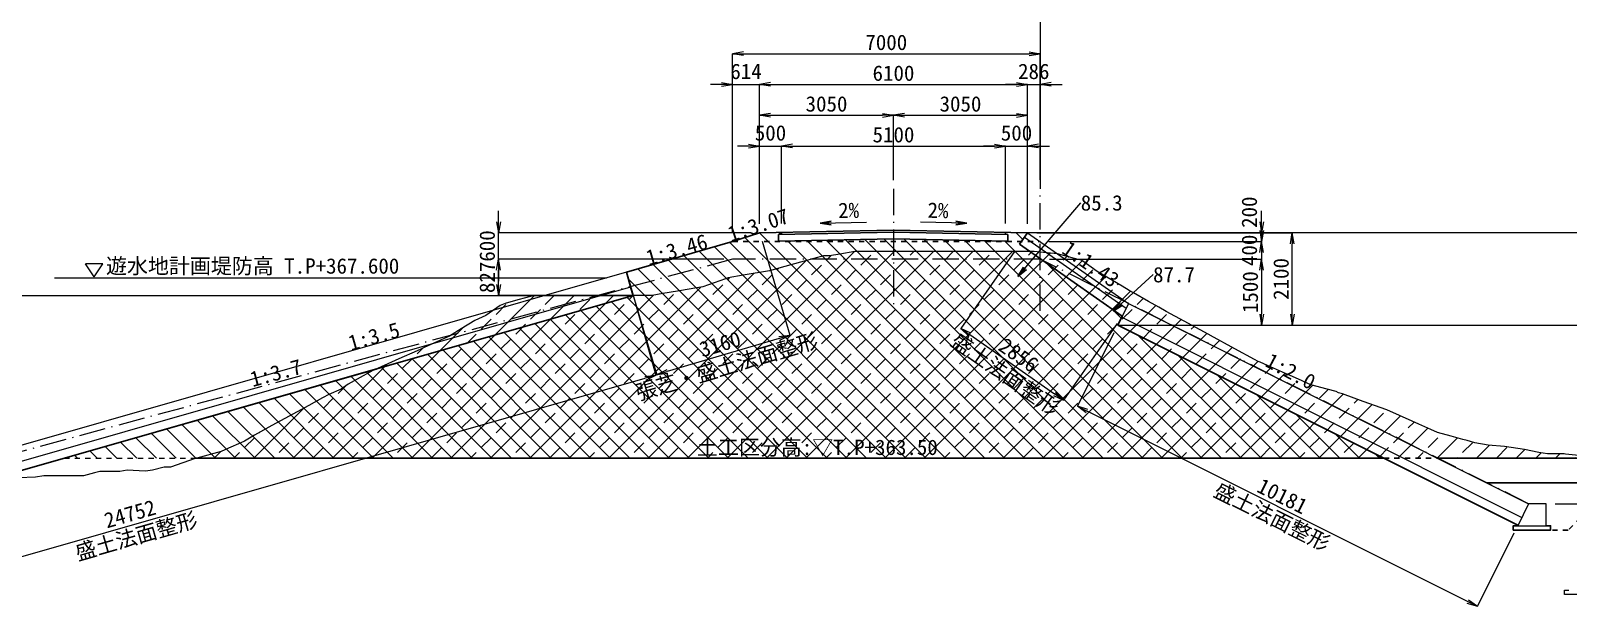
# Model space of a CAD drawing. Header units: millimetres. Extents: x -23295 to 84900, y -241468 to 58400.
# Drawn here: x 29536 to 64535, y -137046 to -123891 of the extents above; entities that cross this region are included whole.
import ezdxf
from ezdxf.enums import TextEntityAlignment as Align

# ---------------------------------------------------------------- set-up
doc = ezdxf.new("R2010")
doc.units = ezdxf.units.MM
doc.header["$LTSCALE"] = 100
doc.header["$PDSIZE"] = 300
doc.linetypes.add('SXF_一点短鎖線', pattern=[9.25, 6, -1.5, 0.25, -1.5])
doc.linetypes.add('SXF_跳び破線', pattern=[12, 6, -6])
doc.layers.get('Defpoints').update_dxf_attribs({"color": 191})
for name, color, linetype, lineweight in [('D-BGD', 7, 'Continuous', 13), ('D-BMK', 2, 'SXF_一点短鎖線', 13), ('D-BYP-STR6', 2, 'SXF_一点短鎖線', 13), ('D-BYP-STR7', 2, 'Continuous', 13), ('D-STR-DIM', 7, 'Continuous', 13), ('D-STR-HTXT', 7, 'Continuous', 13), ('D-STR-STR1', 2, 'Continuous', 13), ('D-STR-STR5', 4, 'SXF_跳び破線', 13), ('D-STR-STR8', 3, 'Continuous', 25), ('D-STR-STR9', 1, 'Continuous', 25), ('D-STR-STRA', 6, 'Continuous', 25), ('D-STR-STRC', 7, 'Continuous', 13), ('D-STR-TXT', 7, 'Continuous', 13), ('張芝', 3, 'Continuous', 13), ('掘削', 4, 'Continuous', 13), ('盛土(4.0≦W)', 5, 'Continuous', 13), ('盛土法面整形', 1, 'Continuous', 13)]:
    doc.layers.add(name, color=color, linetype=linetype, lineweight=lineweight)
doc.styles.add('MS ゴシック', font='MS Gothic.ttf')
doc.styles.add('ＭＳ ゴシック', font='MS Gothic.ttf')
doc.dimstyles.new('DIM-100-F', dxfattribs={"dimscale": 100, "dimtxt": 3.5, "dimasz": 2.5, "dimexe": 0, "dimexo": 2, "dimgap": 0.8, "dimtad": 1, "dimdec": 0, "dimzin": 0, "dimdsep": 46, "dimtxsty": 'MS ゴシック', "dimblk": 'OPEN', "dimcen": 0.1, "dimclrd": 256, "dimclre": 256, "dimclrt": 256, "dimaunit": 1, "dimadec": 4, "dimazin": 0, "dimtfac": 1, "dimtdec": 0, "dimtmove": 2, "dimatfit": 3, "dimldrblk": 'OPEN', "dimfxl": 1, "dimtolj": 1, "dimtzin": 0, "dimlwd": -1, "dimlwe": -1, "dimarcsym": 0})

# ---------------------------------------------------------------- blocks, each defined once
blk = doc.blocks.new('_Open')
at = {"color": 0, "linetype": 'ByBlock', "lineweight": -2}
for p, q in [((-1, 0.17), (0, 0)), ((-1, -0.17), (0, 0)), ((0, 0), (-1, 0))]:
    blk.add_line(p, q, dxfattribs=at)
blk = doc.blocks.new('*D5')
at = {"layer": 'D-STR-DIM', "ltscale": 0.01, "transparency": 16777216}
for p, q in [((57554, -128235), (57554, -127985)), ((52436, -128485), (57554, -128485)), ((52711, -128685), (57554, -128685)), ((57554, -128485), (57554, -128685)), ((57554, -128935), (57554, -129185))]:
    blk.add_line(p, q, dxfattribs=at)
at = {"layer": 'Defpoints', "color": 0, "ltscale": 0.01, "transparency": 16777216}
for p in [(52236, -128485), (52511, -128685), (57554, -128685)]:
    blk.add_point(p, dxfattribs=at)
at = {"layer": 'D-STR-DIM', "ltscale": 0.01, "transparency": 16777216, "xscale": 250, "yscale": 250, "zscale": 250}
for p, rotation in [((57554, -128485), 270), ((57554, -128685), 90)]:
    blk.add_blockref('_Open', p, dxfattribs=dict(at, rotation=rotation))
at = {"layer": 'D-STR-DIM', "ltscale": 0.01, "transparency": 16777216, "insert": (57277, -128017), "char_height": 350, "attachment_point": 5, "rotation": 90, "style": 'MS ゴシック'}
blk.add_mtext('\\A1;200', dxfattribs=at)
blk = doc.blocks.new('*D6')
at = {"layer": 'D-STR-DIM', "ltscale": 0.01, "transparency": 16777216}
for p, q in [((57554, -128435), (57554, -128185)), ((52711, -128685), (57554, -128685)), ((57554, -128685), (57554, -129085)), ((52723, -129085), (57554, -129085)), ((57554, -129335), (57554, -129585))]:
    blk.add_line(p, q, dxfattribs=at)
at = {"layer": 'Defpoints', "color": 0, "ltscale": 0.01, "transparency": 16777216}
for p in [(52511, -128685), (52523, -129085), (57554, -129085)]:
    blk.add_point(p, dxfattribs=at)
at = {"layer": 'D-STR-DIM', "ltscale": 0.01, "transparency": 16777216, "xscale": 250, "yscale": 250, "zscale": 250}
for p, rotation in [((57554, -128685), 270), ((57554, -129085), 90)]:
    blk.add_blockref('_Open', p, dxfattribs=dict(at, rotation=rotation))
at = {"layer": 'D-STR-DIM', "ltscale": 0.01, "transparency": 16777216, "insert": (57278, -128885), "char_height": 350, "attachment_point": 5, "rotation": 90, "style": 'MS ゴシック'}
blk.add_mtext('\\A1;400', dxfattribs=at)
blk = doc.blocks.new('*D7')
at = {"layer": 'D-STR-DIM', "ltscale": 0.01, "transparency": 16777216}
for p, q in [((52436, -128485), (58254, -128485)), ((58254, -130335), (58254, -128735)), ((56570, -130585), (58254, -130585))]:
    blk.add_line(p, q, dxfattribs=at)
at = {"layer": 'Defpoints', "color": 0, "ltscale": 0.01, "transparency": 16777216}
for p in [(52236, -128485), (58254, -128485), (56370, -130585)]:
    blk.add_point(p, dxfattribs=at)
at = {"layer": 'D-STR-DIM', "ltscale": 0.01, "transparency": 16777216, "xscale": 250, "yscale": 250, "zscale": 250}
for p, rotation in [((58254, -128485), 90), ((58254, -130585), 270)]:
    blk.add_blockref('_Open', p, dxfattribs=dict(at, rotation=rotation))
at = {"layer": 'D-STR-DIM', "ltscale": 0.01, "transparency": 16777216, "insert": (57999, -129535), "char_height": 350, "attachment_point": 5, "rotation": 90, "style": 'MS ゴシック'}
blk.add_mtext('\\A1;2100', dxfattribs=at)
blk = doc.blocks.new('*D8')
at = {"layer": 'D-STR-DIM', "ltscale": 0.01, "transparency": 16777216}
for p, q in [((56570, -129085), (57554, -129085)), ((57554, -129335), (57554, -130335)), ((56570, -130585), (57554, -130585))]:
    blk.add_line(p, q, dxfattribs=at)
at = {"layer": 'Defpoints', "color": 0, "ltscale": 0.01, "transparency": 16777216}
for p in [(56370, -129085), (56370, -130585), (57554, -130585)]:
    blk.add_point(p, dxfattribs=at)
at = {"layer": 'D-STR-DIM', "ltscale": 0.01, "transparency": 16777216, "xscale": 250, "yscale": 250, "zscale": 250}
for p, rotation in [((57554, -129085), 90), ((57554, -130585), 270)]:
    blk.add_blockref('_Open', p, dxfattribs=dict(at, rotation=rotation))
at = {"layer": 'D-STR-DIM', "ltscale": 0.01, "transparency": 16777216, "insert": (57299, -129835), "char_height": 350, "attachment_point": 5, "rotation": 90, "style": 'MS ゴシック'}
blk.add_mtext('\\A1;1500', dxfattribs=at)
blk = doc.blocks.new('*D9')
at = {"layer": 'D-STR-DIM', "transparency": 16777216}
for p, q in [((45311, -129085), (40183, -129085)), ((40183, -129662), (40183, -129335)), ((41045, -129912), (40183, -129912))]:
    blk.add_line(p, q, dxfattribs=at)
at = {"layer": 'Defpoints', "color": 0, "transparency": 16777216}
for p in [(40183, -129085), (45511, -129085), (41245, -129912)]:
    blk.add_point(p, dxfattribs=at)
at = {"layer": 'D-STR-DIM', "transparency": 16777216, "xscale": 250, "yscale": 250, "zscale": 250}
for p, rotation in [((40183, -129085), 90), ((40183, -129912), 270)]:
    blk.add_blockref('_Open', p, dxfattribs=dict(at, rotation=rotation))
at = {"layer": 'D-STR-DIM', "transparency": 16777216, "insert": (39928, -129498), "char_height": 350, "attachment_point": 5, "rotation": 90, "style": 'MS ゴシック'}
blk.add_mtext('\\A1;827', dxfattribs=at)
blk = doc.blocks.new('*D10')
at = {"layer": 'D-STR-DIM', "transparency": 16777216}
for p, q in [((66368, -133612), (72265, -133612)), ((72265, -133862), (72265, -134396)), ((64234, -134646), (72265, -134646))]:
    blk.add_line(p, q, dxfattribs=at)
at = {"layer": 'Defpoints', "color": 0, "transparency": 16777216}
for p in [(66168, -133612), (64034, -134646), (72265, -134646)]:
    blk.add_point(p, dxfattribs=at)
at = {"layer": 'D-STR-DIM', "transparency": 16777216, "xscale": 250, "yscale": 250, "zscale": 250}
for p, rotation in [((72265, -133612), 90), ((72265, -134646), 270)]:
    blk.add_blockref('_Open', p, dxfattribs=dict(at, rotation=rotation))
at = {"layer": 'D-STR-DIM', "transparency": 16777216, "insert": (72010, -134129), "char_height": 350, "attachment_point": 5, "rotation": 90, "style": 'MS ゴシック'}
blk.add_mtext('\\A1;1034', dxfattribs=at)
blk = doc.blocks.new('*D12')
at = {"layer": 'D-STR-DIM', "transparency": 16777216}
for p, q in [((40183, -128235), (40183, -127985)), ((45925, -128485), (40183, -128485)), ((40183, -129085), (40183, -128485)), ((45311, -129085), (40183, -129085)), ((40183, -129335), (40183, -129585))]:
    blk.add_line(p, q, dxfattribs=at)
at = {"layer": 'Defpoints', "color": 0, "transparency": 16777216}
for p in [(40183, -128485), (46125, -128485), (45511, -129085)]:
    blk.add_point(p, dxfattribs=at)
at = {"layer": 'D-STR-DIM', "transparency": 16777216, "xscale": 250, "yscale": 250, "zscale": 250}
for p, rotation in [((40183, -128485), 270), ((40183, -129085), 90)]:
    blk.add_blockref('_Open', p, dxfattribs=dict(at, rotation=rotation))
at = {"layer": 'D-STR-DIM', "transparency": 16777216, "insert": (39928, -128785), "char_height": 350, "attachment_point": 5, "rotation": 90, "style": 'MS ゴシック'}
blk.add_mtext('\\A1;600', dxfattribs=at)
blk = doc.blocks.new('*D245')
at = {"layer": 'D-STR-DIM', "ltscale": 0.2, "transparency": 16777216}
for p, q in [((45511, -128485), (45511, -124412)), ((45761, -124412), (52261, -124412)), ((52511, -127283), (52511, -124412))]:
    blk.add_line(p, q, dxfattribs=at)
at = {"layer": 'Defpoints', "color": 0, "ltscale": 0.2, "transparency": 16777216}
for p in [(52511, -124412), (52511, -127483), (45511, -128685)]:
    blk.add_point(p, dxfattribs=at)
at = {"layer": 'D-STR-DIM', "ltscale": 0.2, "transparency": 16777216, "xscale": 250, "yscale": 250, "zscale": 250, "rotation": 180}
blk.add_blockref('_Open', (45511, -124412), dxfattribs=at)
at = {"layer": 'D-STR-DIM', "ltscale": 0.2, "transparency": 16777216, "xscale": 250, "yscale": 250, "zscale": 250}
blk.add_blockref('_Open', (52511, -124412), dxfattribs=at)
at = {"layer": 'D-STR-DIM', "ltscale": 0.2, "transparency": 16777216, "insert": (49011, -124157), "char_height": 350, "attachment_point": 5, "style": 'MS ゴシック'}
blk.add_mtext('\\A1;7000', dxfattribs=at)
blk = doc.blocks.new('*D13')
at = {"layer": 'D-STR-DIM', "ltscale": 0.2, "transparency": 16777216}
for p, q in [((45875, -126512), (45625, -126512)), ((46125, -128285), (46125, -126512)), ((46125, -126512), (46625, -126512)), ((46625, -128275), (46625, -126512)), ((46875, -126512), (47125, -126512))]:
    blk.add_line(p, q, dxfattribs=at)
at = {"layer": 'Defpoints', "color": 0, "ltscale": 0.2, "transparency": 16777216}
for p in [(46625, -126512), (46125, -128485), (46625, -128475)]:
    blk.add_point(p, dxfattribs=at)
at = {"layer": 'D-STR-DIM', "ltscale": 0.2, "transparency": 16777216, "xscale": 250, "yscale": 250, "zscale": 250}
blk.add_blockref('_Open', (46125, -126512), dxfattribs=at)
at = {"layer": 'D-STR-DIM', "ltscale": 0.2, "transparency": 16777216, "xscale": 250, "yscale": 250, "zscale": 250, "rotation": 180}
blk.add_blockref('_Open', (46625, -126512), dxfattribs=at)
at = {"layer": 'D-STR-DIM', "ltscale": 0.2, "transparency": 16777216, "insert": (46375, -126217), "char_height": 350, "attachment_point": 5, "style": 'MS ゴシック'}
blk.add_mtext('\\A1;500', dxfattribs=at)
blk = doc.blocks.new('*D14')
at = {"layer": 'D-STR-DIM', "ltscale": 0.2, "transparency": 16777216}
for p, q in [((46625, -128275), (46625, -126512)), ((46875, -126512), (51475, -126512)), ((51725, -128273), (51725, -126512))]:
    blk.add_line(p, q, dxfattribs=at)
at = {"layer": 'Defpoints', "color": 0, "ltscale": 0.2, "transparency": 16777216}
for p in [(51725, -126512), (46625, -128475), (51725, -128473)]:
    blk.add_point(p, dxfattribs=at)
at = {"layer": 'D-STR-DIM', "ltscale": 0.2, "transparency": 16777216, "xscale": 250, "yscale": 250, "zscale": 250, "rotation": 180}
blk.add_blockref('_Open', (46625, -126512), dxfattribs=at)
at = {"layer": 'D-STR-DIM', "ltscale": 0.2, "transparency": 16777216, "xscale": 250, "yscale": 250, "zscale": 250}
blk.add_blockref('_Open', (51725, -126512), dxfattribs=at)
at = {"layer": 'D-STR-DIM', "ltscale": 0.2, "transparency": 16777216, "insert": (49175, -126257), "char_height": 350, "attachment_point": 5, "style": 'MS ゴシック'}
blk.add_mtext('\\A1;5100', dxfattribs=at)
blk = doc.blocks.new('*D15')
at = {"layer": 'D-STR-DIM', "ltscale": 0.2, "transparency": 16777216}
for p, q in [((51475, -126512), (51225, -126512)), ((51725, -128273), (51725, -126512)), ((51725, -126512), (52225, -126512)), ((52225, -128283), (52225, -126512)), ((52475, -126512), (52725, -126512))]:
    blk.add_line(p, q, dxfattribs=at)
at = {"layer": 'Defpoints', "color": 0, "ltscale": 0.2, "transparency": 16777216}
for p in [(52225, -126512), (51725, -128473), (52225, -128483)]:
    blk.add_point(p, dxfattribs=at)
at = {"layer": 'D-STR-DIM', "ltscale": 0.2, "transparency": 16777216, "xscale": 250, "yscale": 250, "zscale": 250}
blk.add_blockref('_Open', (51725, -126512), dxfattribs=at)
at = {"layer": 'D-STR-DIM', "ltscale": 0.2, "transparency": 16777216, "xscale": 250, "yscale": 250, "zscale": 250, "rotation": 180}
blk.add_blockref('_Open', (52225, -126512), dxfattribs=at)
at = {"layer": 'D-STR-DIM', "ltscale": 0.2, "transparency": 16777216, "insert": (51975, -126217), "char_height": 350, "attachment_point": 5, "style": 'MS ゴシック'}
blk.add_mtext('\\A1;500', dxfattribs=at)
blk = doc.blocks.new('*D16')
at = {"layer": 'D-STR-DIM', "ltscale": 0.2, "transparency": 16777216}
for p, q in [((46125, -128285), (46125, -125812)), ((46375, -125812), (48925, -125812)), ((49175, -127285), (49175, -125812))]:
    blk.add_line(p, q, dxfattribs=at)
at = {"layer": 'Defpoints', "color": 0, "ltscale": 0.2, "transparency": 16777216}
for p in [(49175, -125812), (49175, -127485), (46125, -128485)]:
    blk.add_point(p, dxfattribs=at)
at = {"layer": 'D-STR-DIM', "ltscale": 0.2, "transparency": 16777216, "xscale": 250, "yscale": 250, "zscale": 250, "rotation": 180}
blk.add_blockref('_Open', (46125, -125812), dxfattribs=at)
at = {"layer": 'D-STR-DIM', "ltscale": 0.2, "transparency": 16777216, "xscale": 250, "yscale": 250, "zscale": 250}
blk.add_blockref('_Open', (49175, -125812), dxfattribs=at)
at = {"layer": 'D-STR-DIM', "ltscale": 0.2, "transparency": 16777216, "insert": (47650, -125557), "char_height": 350, "attachment_point": 5, "style": 'MS ゴシック'}
blk.add_mtext('\\A1;3050', dxfattribs=at)
blk = doc.blocks.new('*D17')
at = {"layer": 'D-STR-DIM', "ltscale": 0.2, "transparency": 16777216}
for p, q in [((49175, -127285), (49175, -125812)), ((49425, -125812), (51975, -125812)), ((52225, -128283), (52225, -125812))]:
    blk.add_line(p, q, dxfattribs=at)
at = {"layer": 'Defpoints', "color": 0, "ltscale": 0.2, "transparency": 16777216}
for p in [(52225, -125812), (49175, -127485), (52225, -128483)]:
    blk.add_point(p, dxfattribs=at)
at = {"layer": 'D-STR-DIM', "ltscale": 0.2, "transparency": 16777216, "xscale": 250, "yscale": 250, "zscale": 250, "rotation": 180}
blk.add_blockref('_Open', (49175, -125812), dxfattribs=at)
at = {"layer": 'D-STR-DIM', "ltscale": 0.2, "transparency": 16777216, "xscale": 250, "yscale": 250, "zscale": 250}
blk.add_blockref('_Open', (52225, -125812), dxfattribs=at)
at = {"layer": 'D-STR-DIM', "ltscale": 0.2, "transparency": 16777216, "insert": (50700, -125557), "char_height": 350, "attachment_point": 5, "style": 'MS ゴシック'}
blk.add_mtext('\\A1;3050', dxfattribs=at)
blk = doc.blocks.new('*D18')
at = {"layer": 'D-STR-DIM', "ltscale": 1500, "transparency": 16777216}
for p, q in [((45261, -125112), (45011, -125112)), ((45511, -128485), (45511, -125112)), ((45511, -125112), (46125, -125112)), ((46125, -128285), (46125, -125112)), ((46375, -125112), (46625, -125112))]:
    blk.add_line(p, q, dxfattribs=at)
at = {"layer": 'Defpoints', "color": 0, "ltscale": 1500, "transparency": 16777216}
for p in [(46125, -125112), (45511, -128685), (46125, -128485)]:
    blk.add_point(p, dxfattribs=at)
at = {"layer": 'D-STR-DIM', "ltscale": 1500, "transparency": 16777216, "xscale": 250, "yscale": 250, "zscale": 250}
blk.add_blockref('_Open', (45511, -125112), dxfattribs=at)
at = {"layer": 'D-STR-DIM', "ltscale": 1500, "transparency": 16777216, "xscale": 250, "yscale": 250, "zscale": 250, "rotation": 180}
blk.add_blockref('_Open', (46125, -125112), dxfattribs=at)
at = {"layer": 'D-STR-DIM', "ltscale": 1500, "transparency": 16777216, "insert": (45818, -124817), "char_height": 350, "attachment_point": 5, "style": 'MS ゴシック'}
blk.add_mtext('\\A1;614', dxfattribs=at)
blk = doc.blocks.new('*D19')
at = {"layer": 'D-STR-DIM', "ltscale": 1500, "transparency": 16777216}
for p, q in [((51975, -125112), (51725, -125112)), ((52225, -128283), (52225, -125112)), ((52225, -125112), (52511, -125112)), ((52511, -127283), (52511, -125112)), ((52761, -125112), (53011, -125112))]:
    blk.add_line(p, q, dxfattribs=at)
at = {"layer": 'Defpoints', "color": 0, "ltscale": 1500, "transparency": 16777216}
for p in [(52511, -125112), (52511, -127483), (52225, -128483)]:
    blk.add_point(p, dxfattribs=at)
at = {"layer": 'D-STR-DIM', "ltscale": 1500, "transparency": 16777216, "xscale": 250, "yscale": 250, "zscale": 250}
blk.add_blockref('_Open', (52225, -125112), dxfattribs=at)
at = {"layer": 'D-STR-DIM', "ltscale": 1500, "transparency": 16777216, "xscale": 250, "yscale": 250, "zscale": 250, "rotation": 180}
blk.add_blockref('_Open', (52511, -125112), dxfattribs=at)
at = {"layer": 'D-STR-DIM', "ltscale": 1500, "transparency": 16777216, "insert": (52368, -124817), "char_height": 350, "attachment_point": 5, "style": 'MS ゴシック'}
blk.add_mtext('\\A1;286', dxfattribs=at)
blk = doc.blocks.new('*D20')
at = {"layer": 'D-STR-DIM', "ltscale": 1500, "transparency": 16777216}
for p, q in [((46125, -128285), (46125, -125112)), ((46375, -125112), (51975, -125112)), ((52225, -128283), (52225, -125112))]:
    blk.add_line(p, q, dxfattribs=at)
at = {"layer": 'Defpoints', "color": 0, "ltscale": 1500, "transparency": 16777216}
for p in [(52225, -125112), (46125, -128485), (52225, -128483)]:
    blk.add_point(p, dxfattribs=at)
at = {"layer": 'D-STR-DIM', "ltscale": 1500, "transparency": 16777216, "xscale": 250, "yscale": 250, "zscale": 250, "rotation": 180}
blk.add_blockref('_Open', (46125, -125112), dxfattribs=at)
at = {"layer": 'D-STR-DIM', "ltscale": 1500, "transparency": 16777216, "xscale": 250, "yscale": 250, "zscale": 250}
blk.add_blockref('_Open', (52225, -125112), dxfattribs=at)
at = {"layer": 'D-STR-DIM', "ltscale": 1500, "transparency": 16777216, "insert": (49175, -124857), "char_height": 350, "attachment_point": 5, "style": 'MS ゴシック'}
blk.add_mtext('\\A1;6100', dxfattribs=at)
blk = doc.blocks.new('*D21')
at = {"layer": 'Defpoints', "color": 0, "transparency": 16777216}
for p in [(43247, -129912), (43765, -131725), (19447, -136712)]:
    blk.add_point(p, dxfattribs=at)
at = {"layer": '盛土法面整形', "transparency": 16777216}
for p, q in [((43302, -130104), (43765, -131725)), ((20205, -138456), (43524, -131793)), ((19502, -136904), (19965, -138525))]:
    blk.add_line(p, q, dxfattribs=at)
at = {"layer": '盛土法面整形', "transparency": 16777216, "xscale": 250, "yscale": 250, "zscale": 250}
for p, rotation in [((43765, -131725), 15.94539589968122), ((19965, -138525), 195.9453958996812)]:
    blk.add_blockref('_Open', p, dxfattribs=dict(at, rotation=rotation))
at = {"layer": '盛土法面整形', "transparency": 16777216, "char_height": 350, "attachment_point": 5, "rotation": 15.9454, "style": 'MS ゴシック'}
for s, insert in [('\\A1;{\\C1;24752', (31795, -134879)), ('\\A1;盛土法面整形}', (31944, -135401))]:
    blk.add_mtext(s, dxfattribs=dict(at, insert=insert))
blk = doc.blocks.new('*D22')
at = {"layer": 'Defpoints', "color": 0, "transparency": 16777216}
for p in [(46125, -128485), (43096, -129383), (43786, -131713)]:
    blk.add_point(p, dxfattribs=at)
at = {"layer": '張芝', "transparency": 16777216}
for p, q in [((46182, -128676), (46816, -130815)), ((43152, -129575), (43786, -131713)), ((46576, -130886), (44026, -131642))]:
    blk.add_line(p, q, dxfattribs=at)
at = {"layer": '張芝', "transparency": 16777216, "xscale": 250, "yscale": 250, "zscale": 250}
for p, rotation in [((46816, -130815), 16.51555688396738), ((43786, -131713), 196.5155568839674)]:
    blk.add_blockref('_Open', p, dxfattribs=dict(at, rotation=rotation))
at = {"layer": '張芝', "transparency": 16777216, "char_height": 350, "attachment_point": 5, "rotation": 16.5156, "style": 'MS ゴシック'}
for s, insert in [('\\A1;張芝・盛土法面整形}', (45384, -131542)), ('\\A1;{\\C3;3160', (45229, -131019))]:
    blk.add_mtext(s, dxfattribs=dict(at, insert=insert))
blk = doc.blocks.new('*D23')
at = {"layer": 'Defpoints', "color": 0, "transparency": 16777216}
for p in [(54281, -130585), (53360, -132427), (63388, -135138)]:
    blk.add_point(p, dxfattribs=at)
at = {"layer": '盛土法面整形', "transparency": 16777216}
for p, q in [((54192, -130764), (53360, -132427)), ((62243, -136868), (53584, -132539)), ((63298, -135317), (62467, -136980))]:
    blk.add_line(p, q, dxfattribs=at)
at = {"layer": '盛土法面整形', "transparency": 16777216, "xscale": 250, "yscale": 250, "zscale": 250}
for p, rotation in [((53360, -132427), 153.4349488229088), ((62467, -136980), 333.4349488229088)]:
    blk.add_blockref('_Open', p, dxfattribs=dict(at, rotation=rotation))
at = {"layer": '盛土法面整形', "transparency": 16777216, "char_height": 350, "attachment_point": 5, "rotation": 333.4349, "style": 'MS ゴシック'}
for s, insert in [('\\A1;盛土法面整形', (57785, -134961)), ('\\A1;10181', (58028, -134475))]:
    blk.add_mtext(s, dxfattribs=dict(at, insert=insert))
blk = doc.blocks.new('*D24')
at = {"layer": 'Defpoints', "color": 0, "transparency": 16777216}
for p in [(52042, -128747), (54383, -130382), (53047, -132294)]:
    blk.add_point(p, dxfattribs=at)
at = {"layer": '盛土法面整形', "transparency": 16777216}
for p, q in [((51927, -128911), (50706, -130659)), ((54268, -130546), (53047, -132294)), ((50911, -130802), (52842, -132151))]:
    blk.add_line(p, q, dxfattribs=at)
at = {"layer": '盛土法面整形', "transparency": 16777216, "xscale": 250, "yscale": 250, "zscale": 250}
for p, rotation in [((50706, -130659), 145.0696935749798), ((53047, -132294), 325.0696935749798)]:
    blk.add_blockref('_Open', p, dxfattribs=dict(at, rotation=rotation))
at = {"layer": '盛土法面整形', "transparency": 16777216, "char_height": 350, "attachment_point": 5, "rotation": 325.0697, "style": 'MS ゴシック'}
for s, insert in [('\\A1;盛土法面整形}', (51712, -131713)), ('\\A1;2856{\\C3;', (52023, -131267))]:
    blk.add_mtext(s, dxfattribs=dict(at, insert=insert))

msp = doc.modelspace()

# ---------------------------------------------------------------- hatches: boundary and pattern name
at = {"layer": '掘削'}
h = msp.add_hatch(dxfattribs=at)
h.set_pattern_fill('ANSI33', color=256, scale=100)
h.set_pattern_definition([(45, (-164286.73, 138954.55), (-449.0128, 449.0128), []), (45, (-163837.7, 138954.55), (-449.0128, 449.0128), [317.5, -158.75])])
h.paths.add_polyline_path([(66167.7, -133611.9), (66269.8, -133509.7), (66262.1, -133511.9), (66170.2, -133511.9), (65829.8, -133511.9), (65593.5, -133529.3), (65529.7, -133534), (65418.7, -133542.2), (65163.5, -133586.4), (64473.4, -133517.6), (64440, -133514.3), (64431, -133513.4), (64415.4, -133511.9), (64064.8, -133511.9), (63863.3, -133484.3), (63538.6, -133411.9), (63085.4, -133344.4), (62709.9, -133311.9), (62408.7, -133259.6), (62233.8, -133211.9), (62133.2, -133184.4), (61867.5, -133111.9), (61556.5, -133026.9), (61405.4, -132959.5), (61135.1, -132838.8), (60979.7, -132769.4), (60404.2, -132512.5), (60403, -132511.9), (60402.5, -132511.8), (60402.1, -132511.6), (59866, -132318.7), (59398.8, -132150.7), (59304.1, -132121.3), (59249.6, -132097), (59047.8, -132041.9), (58672.9, -131939.5), (58395.5, -131815.7), (58205.4, -131730.8), (58096.2, -131682), (57691.5, -131501.3), (57519.4, -131424.5), (57473, -131411.9), (57392.2, -131367.7), (56942.7, -131122.3), (56388.9, -130819.8), (56374.4, -130813.3), (56366, -130809.6), (56335.1, -130790.4), (55789.3, -130492.3), (55385.6, -130271.8), (55212.6, -130177.4), (54978.7, -130049.6), (54635.8, -129849.8), (54543.3, -129795.8), (54382.3, -129701.9), (53810.9, -129368.8), (53482.4, -129132.5), (53444.6, -129105.3), (53378.9, -129093.9), (53078.4, -129011.9), (52905.7, -128964.7), (52511.1, -128925.4), (52375.6, -128911.9), (52329, -128911.9), (52265.9, -128911.9), (51752.3, -128911.9), (51372.3, -128911.9), (51247.4, -128911.9), (51175.5, -128911.9), (50909.5, -128911.9), (50598.8, -128911.9), (50514.9, -128911.9), (50369, -128911.9), (50022.1, -128911.9), (49553.1, -128911.9), (49445.4, -128911.9), (49416.3, -128911.9), (48868.7, -128911.9), (48683.9, -128911.9), (48362.4, -128911.9), (48292, -128911.9), (47951.5, -128970.9), (47715.2, -129011.9), (47585.2, -129011.9), (47359.1, -129073.6), (47138.5, -129133.8), (46840.4, -129215.3), (46561.8, -129291.3), (46486.6, -129311.9), (46355.8, -129347.6), (45754.2, -129451.9), (45408.4, -129511.9), (45388, -129515.4), (45352.5, -129531.2), (44831.7, -129711.9), (44655.5, -129742.4), (44349.1, -129795.5), (44254.9, -129811.9), (43923.1, -129869.4), (43678.2, -129911.9), (43556.9, -129911.9), (43101.5, -129911.9), (42824.5, -129911.9), (42524.8, -129911.9), (42342.5, -129911.9), (42092, -129911.9), (41414.8, -129911.9), (41371.4, -129911.9), (41339.2, -129911.9), (40993.4, -129911.9), (40794.6, -129966.1), (40627.2, -130011.9), (40335.9, -130091.4), (40217.9, -130135.4), (39894.8, -130367.9), (39641.2, -130481.1), (39332.6, -130672.4), (39064.5, -130838.6), (38796.1, -130958.4), (38487.8, -131096.1), (38429.9, -131121.9), (38329.3, -131166.8), (37911.1, -131353.5), (37345.7, -131606), (37334.3, -131611), (37326, -131614.8), (36965.1, -131811.9), (36757.6, -131925.1), (36598.9, -132039.4), (36322.6, -132162.7), (36180.9, -132240.1), (35866.4, -132411.9), (35604.2, -132555.1), (35319.3, -132710.6), (35027.5, -132870), (34632.9, -133085.5), (34401.6, -133220.4), (34316, -133258.6), (34035.4, -133383.9), (33874, -133455.9), (33312.7, -133609.2), (33302.9, -133611.9)])
at = {"layer": '盛土(4.0≦W)'}
h = msp.add_hatch(dxfattribs=at)
h.set_pattern_fill('ANSI31', color=256, scale=100, angle=90)
h.set_pattern_definition([(135, (-164286.73, 138954.55), (-224.5064, -224.5064), [])])
h.paths.add_polyline_path([(30296.6, -133611.9), (60335.6, -133611.9), (54281.3, -130584.9), (54382.6, -130382.1), (52041.5, -128747.1), (52224.8, -128484.7), (51724.8, -128474.7), (51724.7, -128524.7), (51774.7, -128525.7), (51774.7, -128675.7), (49175, -128623.7), (46560.9, -128677.6), (46561.1, -128527.6), (46624.6, -128526.3), (46624.6, -128474.7), (46124.8, -128484.7), (45511.2, -128684.7), (43095.5, -129382.9), (43246.7, -129911.8)])

# ---------------------------------------------------------------- linework, layer by layer
at = {"layer": 'D-BGD', "linetype": 'Continuous', "lineweight": 13}
msp.add_lwpolyline([(65163.5, -133586.4), (64473.4, -133517.6), (64440, -133514.3), (64431, -133513.4), (64415.4, -133511.9), (64064.8, -133511.9), (63863.3, -133484.3), (63538.6, -133411.9), (63085.4, -133344.4), (62709.9, -133311.9), (62408.7, -133259.6), (62233.8, -133211.9), (62133.2, -133184.4), (61867.5, -133111.9), (61556.5, -133026.9), (61405.4, -132959.5), (61135.1, -132838.8), (60979.7, -132769.4), (60404.2, -132512.5), (60403, -132511.9), (60402.5, -132511.8), (60402.1, -132511.6), (59866, -132318.7), (59398.8, -132150.7), (59304.1, -132121.3), (59249.6, -132097), (59047.8, -132041.9), (58672.9, -131939.5), (58395.5, -131815.7), (58205.4, -131730.8), (58096.2, -131682), (57691.5, -131501.3), (57519.4, -131424.5), (57473, -131411.9), (57392.2, -131367.7), (56942.7, -131122.3), (56388.9, -130819.8), (56374.4, -130813.3), (56366, -130809.6), (56335.1, -130790.4), (55789.3, -130492.3), (55385.6, -130271.8), (55212.6, -130177.4), (54978.7, -130049.6), (54635.8, -129849.8), (54543.3, -129795.8), (54382.3, -129701.9), (53810.9, -129368.8), (53482.4, -129132.5), (53444.6, -129105.3), (53378.9, -129093.9), (53078.4, -129011.9), (52905.7, -128964.7), (52511.1, -128925.4), (52375.6, -128911.9), (52329, -128911.9), (52265.9, -128911.9), (51752.3, -128911.9), (51372.3, -128911.9), (51247.4, -128911.9), (51175.5, -128911.9), (50909.5, -128911.9), (50598.8, -128911.9), (50514.9, -128911.9), (50369, -128911.9), (50022.1, -128911.9), (49553.1, -128911.9), (49445.4, -128911.9), (49416.3, -128911.9), (48868.7, -128911.9), (48683.9, -128911.9), (48362.4, -128911.9), (48292, -128911.9), (47951.5, -128970.9), (47715.2, -129011.9), (47585.2, -129011.9), (47359.1, -129073.6), (47138.5, -129133.8), (46840.4, -129215.3), (46561.8, -129291.3), (46486.6, -129311.9), (46355.8, -129347.6), (45754.2, -129451.9), (45408.4, -129511.9), (45388, -129515.4), (45352.5, -129531.2), (44831.7, -129711.9), (44655.5, -129742.4), (44349.1, -129795.5), (44254.9, -129811.9), (43923.1, -129869.4), (43678.2, -129911.9), (43556.9, -129911.9), (43101.5, -129911.9), (42824.5, -129911.9), (42524.8, -129911.9), (42342.5, -129911.9), (42092, -129911.9), (41414.8, -129911.9), (41371.4, -129911.9), (41339.2, -129911.9), (40993.4, -129911.9), (40794.6, -129966.1), (40627.2, -130011.9), (40335.9, -130091.4), (40217.9, -130135.4), (39894.8, -130367.9), (39641.2, -130481.1), (39332.6, -130672.4), (39064.5, -130838.6), (38796.1, -130958.4), (38487.8, -131096.1), (38429.9, -131121.9), (38329.3, -131166.8), (37911.1, -131353.5), (37345.7, -131606), (37334.3, -131611), (37326, -131614.8), (36965.1, -131811.9), (36757.6, -131925.1), (36598.9, -132039.4), (36322.6, -132162.7), (36180.9, -132240.1), (35866.4, -132411.9), (35604.2, -132555.1), (35319.3, -132710.6), (35027.5, -132870), (34632.9, -133085.5), (34401.6, -133220.4), (34316, -133258.6), (34035.4, -133383.9), (33874, -133455.9), (33312.7, -133609.2), (33302.9, -133611.9), (33297.3, -133613.4), (33276.5, -133619.1), (32720.6, -133811.9), (32570.5, -133811.9), (32309.4, -133883.2), (32204.3, -133901.4), (32143.9, -133903.6), (31732.9, -133883.1), (31567.2, -133911.9), (31105.7, -133911.9), (30990.4, -133943.3), (30739.4, -134011.9), (30413.7, -134011.9), (30302.8, -134011.9), (30007, -134011.9), (29837, -134011.9), (29640.8, -134045.9), (29260.3, -134059.9)], dxfattribs=at)
at = {"layer": 'D-BMK', "linetype": 'SXF_一点短鎖線'}
for p, q in [((49174.8, -127484.7), (49174.8, -130261.7)), ((52511.1, -130261.7), (52511.1, -127484.7))]:
    msp.add_line(p, q, dxfattribs=at)
at = {"layer": 'D-BYP-STR6', "linetype": 'SXF_一点短鎖線'}
msp.add_lwpolyline([(63633.6, -134646), (52511.1, -129084.7), (45511.1, -129084.7), (19540.8, -136103.7)], dxfattribs=at)
at = {"layer": 'D-BYP-STR7'}
msp.add_lwpolyline([(67549.2, -136711.9), (67649.2, -136711.9), (67649.2, -136811.9), (66907.7, -136811.9), (66807.7, -136711.9), (64449.2, -136711.9), (64449.2, -136611.9), (64549.2, -136611.9)], dxfattribs=at)
at = {"layer": 'D-STR-HTXT', "linetype": 'Continuous'}
for p, q in [((52511.1, -123477.3), (52511.1, -127484.7)), ((74273.3, -128484.9), (52224.8, -128484.7)), ((31180.4, -129189.9), (30780.4, -129189.9)), ((30980.4, -129489.9), (30780.4, -129189.9)), ((30980.4, -129489.9), (31180.4, -129189.9)), ((30077.5, -129511.7), (42644.6, -129511.7))]:
    msp.add_line(p, q, dxfattribs=at)
at = {"layer": 'D-STR-HTXT'}
for p, q in [((22157.7, -129911.7), (43246.6, -129911.7)), ((54281.3, -130584.7), (74273.3, -130584.9))]:
    msp.add_line(p, q, dxfattribs=at)
at = {"layer": 'D-STR-STR1', "linetype": 'Continuous', "lineweight": 25}
for p, q in [((46561.1, -128527.6), (49174.8, -128473.7)), ((46561.1, -128677.6), (46561.1, -128527.6)), ((46561.1, -128677.6), (49174.8, -128623.7)), ((46624.8, -128526.3), (46624.8, -128474.7)), ((51774.7, -128525.7), (49174.8, -128473.7)), ((51774.7, -128675.7), (49174.8, -128623.7)), ((51724.7, -128524.7), (51724.8, -128474.7)), ((51774.7, -128675.7), (51774.7, -128525.7))]:
    msp.add_line(p, q, dxfattribs=at)
at = {"layer": 'D-STR-STR5', "ltscale": 0.2}
msp.add_line((30296.7, -133611.9), (33302.9, -133611.9), dxfattribs=at)
at = {"layer": 'D-STR-STR8'}
msp.add_line((33302.9, -133611.9), (60335.6, -133611.9), dxfattribs=at)
at = {"layer": 'D-STR-STR8', "linetype": 'SXF_跳び破線', "lineweight": 25, "ltscale": 0.2}
msp.add_line((60335.6, -133611.9), (61565.5, -133611.9), dxfattribs=at)
at = {"layer": 'D-STR-STR8', "linetype": 'SXF_跳び破線', "ltscale": 0.2}
msp.add_lwpolyline([(66167.7, -133611.9), (64533.6, -135245.9), (64133.6, -135245.9)], dxfattribs=at)
at = {"layer": 'D-STR-STR9', "ltscale": 0.01}
for p, q in [((46124.8, -128484.7), (49174.8, -128423.7)), ((52224.8, -128484.7), (49174.8, -128423.7)), ((45511.1, -128684.7), (43095.5, -129382.9)), ((46124.8, -128484.7), (45511.2, -128684.7)), ((52224.8, -128484.7), (52041.5, -128747.1))]:
    msp.add_line(p, q, dxfattribs=at)
at = {"layer": 'D-STR-STR9'}
for p, q in [((54382.7, -130381.9), (52041.6, -128746.9)), ((43095.5, -129382.9), (43246.6, -129911.7)), ((43246.6, -129911.7), (43246.2, -129911.9)), ((54382.7, -130381.9), (54281.4, -130584.7)), ((54281.4, -130584.7), (60335.6, -133611.9)), ((28896.2, -134011.9), (37396.9, -131583.1))]:
    msp.add_line(p, q, dxfattribs=at)
at = {"layer": 'D-STR-STRA', "linetype": 'Continuous'}
msp.add_line((61565.4, -133611.9), (67549.2, -133611.9), dxfattribs=at)
at = {"layer": 'D-STR-STRC', "linetype": 'Continuous', "lineweight": 25}
for p, q in [((52041.5, -128747.1), (52156.1, -128583.1)), ((52041.5, -128747.1), (54382.6, -130382.1)), ((43246.6, -129911.7), (43191.7, -129719.4)), ((43246.6, -129911.7), (19446.6, -136711.7))]:
    msp.add_line(p, q, dxfattribs=at)
at = {"layer": 'D-STR-STRC', "ltscale": 1500}
for p, q in [((52224.8, -128484.7), (52156.1, -128583.1)), ((52156.1, -128583.1), (54473, -130201.3)), ((52224.8, -128484.7), (54527.3, -130092.8)), ((54527.3, -130092.8), (63633.7, -134645.9))]:
    msp.add_line(p, q, dxfattribs=at)
at = {"layer": 'D-STR-STRC', "ltscale": 0.2}
for p, q in [((43095.5, -129382.9), (19194.6, -136211.7)), ((43191.7, -129719.4), (43095.5, -129382.9)), ((43191.7, -129719.4), (19353.8, -136530.2))]:
    msp.add_line(p, q, dxfattribs=at)
msp.add_lwpolyline([(54527.3, -130092.8), (54370.8, -130405.8), (63477.1, -134959)], dxfattribs=at)
at = {"layer": 'D-STR-STRC', "linetype": 'Continuous', "lineweight": 25}
for points in [[(54370.8, -130405.8), (54281.3, -130584.7), (63387.7, -135137.9)], [(64033.6, -135145.9), (64133.6, -135145.9), (64133.6, -135245.9), (64033.6, -135245.9), (63383.6, -135245.9), (63283.6, -135245.9), (63283.6, -135145.9), (63383.6, -135145.9)]]:
    msp.add_lwpolyline(points, dxfattribs=at)
at = {"layer": 'D-STR-STRC', "ltscale": 0.2}
msp.add_lwpolyline([(64033.6, -135145.9), (64033.6, -134645.9), (63633.6, -134645.9), (63383.6, -135145.9)], close=True, dxfattribs=at)
at = {"layer": 'Defpoints', "linetype": 'SXF_跳び破線', "lineweight": 25, "ltscale": 0.2}
msp.add_line((45511.1, -128684.7), (52511.1, -128684.7), dxfattribs=at)
at = {"layer": 'Defpoints', "linetype": 'Continuous'}
msp.add_line((74286.4, -134172.9), (62687.3, -134172.8), dxfattribs=at)

# ---------------------------------------------------------------- texts
at = {"layer": 'D-STR-TXT', "style": 'ＭＳ ゴシック'}
for s, rotation, p in [('1:3.07', 18.05222, (45471.9, -128694.9)), ('1:3.46', 16.01088, (43601.8, -129232.6)), ('1:1.43', 325.06938, (52982.4, -128931.8)), ('1:3.5', 15.9454, (36824.3, -131171.7)), ('1:2.0', 332, (57608.7, -131507.7))]:
    msp.add_text(s, height=350, rotation=rotation, dxfattribs=at).set_placement(p)
for s, rotation, p in [('2%%%', 1.14576, (48158.9, -128253)), ('2%%%', 358.85424, (50183.6, -128252.9)), ('1:3.7', 15.124, (35188.2, -131940.7))]:
    msp.add_text(s, height=350, rotation=rotation, dxfattribs=at).set_placement(p, align=Align.BOTTOM_CENTER)
at = {"layer": 'D-STR-TXT', "ltscale": 0.01, "style": 'ＭＳ ゴシック'}
msp.add_text('遊水地計画堤防高 T.P+367.600', height=350, dxfattribs=at).set_placement((31249, -129414.8))
at = {"layer": 'D-STR-TXT', "style": 'MS ゴシック'}
msp.add_text('土工区分高:▽T.P+363.50', height=350, dxfattribs=at).set_placement((44700.4, -133538.6))
at = {"layer": '掘削', "style": 'ＭＳ ゴシック'}
msp.add_text('87.7', height=350, dxfattribs=at).set_placement((55083.8, -129437.4), align=Align.MIDDLE_LEFT)
at = {"layer": '盛土(4.0≦W)', "style": 'ＭＳ ゴシック'}
msp.add_text('85.3', height=350, dxfattribs=at).set_placement((53437.8, -127805), align=Align.MIDDLE_LEFT)

# ---------------------------------------------------------------- dimensions: what is measured, and where the dimension line sits
at = {"layer": 'D-STR-DIM', "ltscale": 0.2}
for base, p1, p2, picture, middle in [((52511.1, -124411.9), (45511.2, -128684.7), (52511.1, -127483.1), '*D245', (49011.2, -124156.9)), ((49174.8, -125811.9), (46124.8, -128484.7), (49174.8, -127484.7), '*D16', (47649.8, -125556.9)), ((52224.8, -125811.9), (49174.8, -127484.7), (52224.8, -128483.1), '*D17', (50699.8, -125556.9)), ((46624.8, -126511.9), (46124.8, -128484.7), (46624.8, -128474.7), '*D13', (46374.8, -126216.9)), ((52224.8, -126511.9), (51724.8, -128473.1), (52224.8, -128483.1), '*D15', (51974.8, -126216.9)), ((51724.8, -126511.9), (46624.8, -128474.7), (51724.8, -128473.1), '*D14', (49174.8, -126256.9))]:
    dim = msp.add_linear_dim(base=base, p1=p1, p2=p2, dimstyle='DIM-100-F', dxfattribs=at)
    dim.commit()
    dim.dimension.update_dxf_attribs({"geometry": picture, "text_midpoint": middle})
at = {"layer": 'D-STR-DIM', "ltscale": 1500}
for base, p1, p2, picture, middle in [((46124.8, -125111.9), (45511.2, -128684.7), (46124.8, -128484.7), '*D18', (45818, -124816.9)), ((52511.1, -125111.9), (52224.8, -128483.1), (52511.1, -127483.1), '*D19', (52368, -124816.9)), ((52224.8, -125111.9), (46124.8, -128484.7), (52224.8, -128483.1), '*D20', (49174.8, -124856.9))]:
    dim = msp.add_linear_dim(base=base, p1=p1, p2=p2, dimstyle='DIM-100-F', dxfattribs=at)
    dim.commit()
    dim.dimension.update_dxf_attribs({"geometry": picture, "text_midpoint": middle})
at = {"layer": 'D-STR-DIM', "ltscale": 0.01}
for base, p1, p2, picture, middle in [((57554.3, -128684.7), (52236.3, -128484.9), (52511.1, -128684.7), '*D5', (57276.9, -128017.1)), ((57554.3, -129084.9), (52511.1, -128684.7), (52522.6, -129084.9), '*D6', (57278.4, -128884.9))]:
    dim = msp.add_linear_dim(base=base, p1=p1, p2=p2, angle=90, dimstyle='DIM-100-F', dxfattribs=at)
    dim.commit()
    dim.dimension.update_dxf_attribs({"geometry": picture, "text_midpoint": middle, "dimtype": 160})
at = {"layer": 'D-STR-DIM'}
for base, p1, p2, picture, middle in [((40183.3, -128484.7), (45511.1, -129084.7), (46124.7, -128484.7), '*D12', (39928.3, -128784.7)), ((40183.3, -129084.7), (41244.6, -129911.7), (45511.2, -129084.7), '*D9', (39928.3, -129498.2))]:
    dim = msp.add_linear_dim(base=base, p1=p1, p2=p2, angle=90, dimstyle='DIM-100-F', override={"dimtix": 1}, dxfattribs=at)
    dim.commit()
    dim.dimension.update_dxf_attribs({"geometry": picture, "text_midpoint": middle})
at = {"layer": 'D-STR-DIM', "ltscale": 0.01}
for base, p1, p2, picture, middle in [((58254.3, -128484.9), (56370, -130584.9), (52236.3, -128484.9), '*D7', (57999.3, -129534.9)), ((57554.3, -130584.9), (56370, -129084.9), (56370, -130584.9), '*D8', (57299.3, -129834.9))]:
    dim = msp.add_linear_dim(base=base, p1=p1, p2=p2, angle=90, dimstyle='DIM-100-F', dxfattribs=at)
    dim.commit()
    dim.dimension.update_dxf_attribs({"geometry": picture, "text_midpoint": middle})
at = {"layer": 'D-STR-DIM'}
dim = msp.add_linear_dim(base=(72265.1, -134645.9), p1=(66167.7, -133611.9), p2=(64033.6, -134645.9), angle=90, dimstyle='DIM-100-F', dxfattribs=at)
dim.commit()
dim.dimension.update_dxf_attribs({"geometry": '*D10', "text_midpoint": (72010.1, -134128.9)})
at = {"layer": '張芝'}
dim = msp.add_linear_dim(base=(43786.4, -131713), p1=(46124.8, -128484.7), p2=(43095.5, -129382.9), angle=196.51556, text='{\\C3;<>\\X張芝・盛土法面整形}', dimstyle='DIM-100-F', dxfattribs=at)
dim.commit()
dim.dimension.update_dxf_attribs({"geometry": '*D22', "text_midpoint": (45301.1, -131263.9), "dimtype": 161})
at = {"layer": '盛土法面整形'}
dim = msp.add_aligned_dim(p1=(52041.6, -128746.9), p2=(54382.7, -130381.9), distance=-2332.3, text='<>{\\C3;\\X盛土法面整形}', dimstyle='DIM-100-F', override={"dimtix": 1}, dxfattribs=at)
dim.commit()
dim.dimension.update_dxf_attribs({"geometry": '*D24', "text_midpoint": (51876.7, -131476.5)})
dim = msp.add_linear_dim(base=(43764.6, -131724.6), p1=(19446.6, -136711.7), p2=(43246.6, -129911.7), angle=195.9454, text='{\\C1;<>\\X盛土法面整形}', dimstyle='DIM-100-F', dxfattribs=at)
dim.commit()
dim.dimension.update_dxf_attribs({"geometry": '*D21', "text_midpoint": (31864.6, -135124.6)})
dim = msp.add_linear_dim(base=(53360.4, -132426.7), p1=(63387.7, -135137.9), p2=(54281.4, -130584.7), angle=333.43495, text='<>\\X盛土法面整形', dimstyle='DIM-100-F', override={"dimtix": 1}, dxfattribs=at)
dim.commit()
dim.dimension.update_dxf_attribs({"geometry": '*D23', "text_midpoint": (57913.5, -134703.3)})

# ---------------------------------------------------------------- leaders
at = {"layer": 'D-STR-HTXT', "ltscale": 1500}
for points in [[(47505.9, -128266.1), (48558.7, -128245)], [(50843.6, -128266.1), (49790.8, -128245)]]:
    msp.add_leader(points, dimstyle='DIM-100-F', override={"dimgap": 0.8, "dimtad": 0}, dxfattribs=at)
at = {"layer": '掘削'}
msp.add_leader([(54172.5, -130265.9), (55083.8, -129437.4)], dimstyle='DIM-100-F', override={"dimgap": 0.8, "dimtad": 0, "dimarcsym": 2}, dxfattribs=at)
at = {"layer": '盛土(4.0≦W)'}
msp.add_leader([(52007.5, -129482.1), (53437.8, -127805)], dimstyle='DIM-100-F', override={"dimgap": 0.8, "dimtad": 0, "dimarcsym": 2}, dxfattribs=at)

doc.saveas('drawing.dxf')
